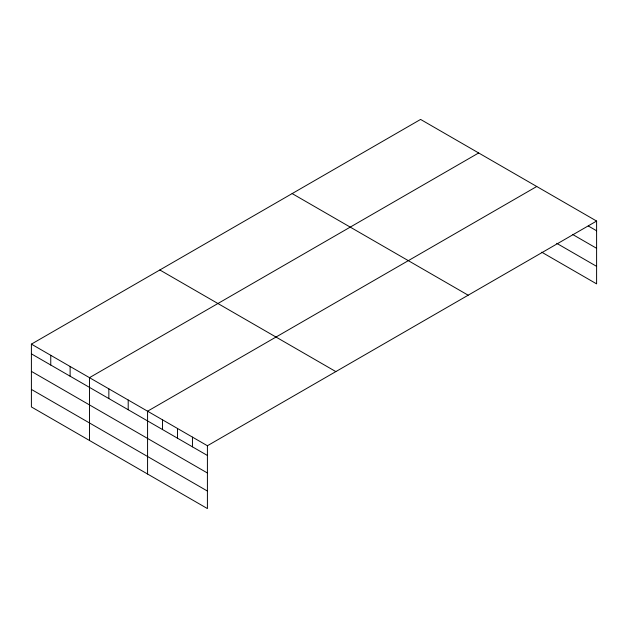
<?xml version="1.0" encoding="UTF-8"?>
<svg xmlns="http://www.w3.org/2000/svg" width="628" height="628" viewBox="0 0 628 628"><rect width="100%" height="100%" fill="white"/><g stroke="black" fill="none" stroke-linecap="round" stroke-linejoin="round"><path stroke-width="0.94" d="M541.744 252.197L596.6 283.872L596.6 221.056L420.587 119.43L31.4 344.128L31.4 406.944L207.413 508.57L207.413 445.747L31.4 344.128M478.669 152.965L89.482 377.664L89.482 440.479M536.752 186.5L147.572 411.199L147.572 474.014M207.413 445.747L596.6 221.056M588.287 225.978L596.6 230.782M572.493 234.385L596.6 248.303M556.706 243.319L596.6 266.351M292.153 193.581L468.166 295.207M159.834 269.977L335.847 371.603M31.4 353.854L207.413 455.473M31.4 371.376L207.413 472.994M31.4 389.423L207.413 491.049M192.451 437.112L192.451 446.838M177.489 428.477L177.489 438.203M162.534 419.834L162.534 429.56M128.206 400.02L128.206 409.746M108.848 388.842L108.848 398.568M70.124 366.485L70.124 376.211M50.758 355.307L50.758 365.033"/></g></svg>
